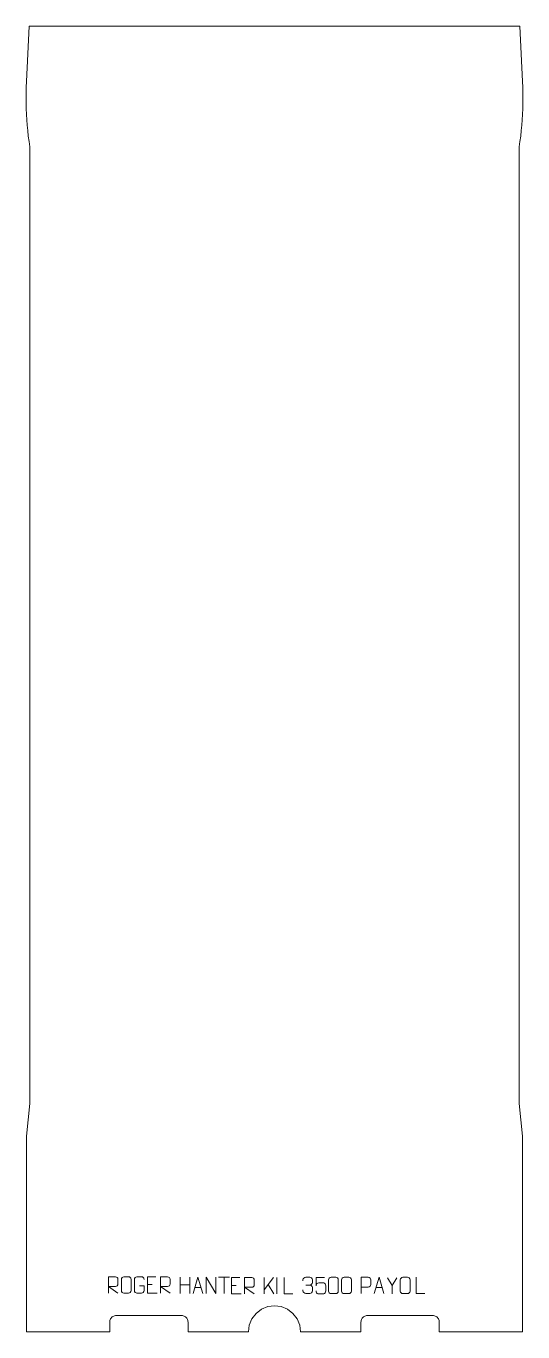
# Model space of a CAD drawing. Header units: millimetres. Extents: x -381 to 381, y -1357 to 642.
import ezdxf

# ---------------------------------------------------------------- set-up
doc = ezdxf.new("R2010")
doc.units = ezdxf.units.MM
doc.header["$MEASUREMENT"] = 0
doc.layers.add('layer 1', color=7, linetype='Continuous')

msp = doc.modelspace()

# ---------------------------------------------------------------- linework, layer by layer
at = {"layer": 'layer 1', "color": 242, "lineweight": 9}
msp.add_open_spline([(380, -1057.5005), (380, -1057.5005), (380, -1357.4996), (380, -1357.4996), (380, -1357.4996), (380, -1357.4996), (252.5002, -1357.4996), (252.5002, -1357.4996), (252.5002, -1357.4996), (252.5002, -1357.4996), (252.5002, -1342.5001), (252.5002, -1342.5001), (252.5002, -1342.5001), (252.5002, -1342.5001), (252.4149, -1341.1949), (252.4149, -1341.1949), (252.4149, -1341.1949), (252.4149, -1341.1949), (252.1598, -1339.912), (252.1598, -1339.912), (252.1598, -1339.912), (252.1598, -1339.912), (251.739, -1338.6731), (251.739, -1338.6731), (251.739, -1338.6731), (251.739, -1338.6731), (251.1602, -1337.4997), (251.1602, -1337.4997), (251.1602, -1337.4997), (251.1602, -1337.4997), (250.4337, -1336.4126), (250.4337, -1336.4126), (250.4337, -1336.4126), (250.4337, -1336.4126), (249.5709, -1335.4287), (249.5709, -1335.4287), (249.5709, -1335.4287), (249.5709, -1335.4287), (248.5879, -1334.5666), (248.5879, -1334.5666), (248.5879, -1334.5666), (248.5879, -1334.5666), (247.5006, -1333.8401), (247.5006, -1333.8401), (247.5006, -1333.8401), (247.5006, -1333.8401), (246.3274, -1333.2613), (246.3274, -1333.2613), (246.3274, -1333.2613), (246.3274, -1333.2613), (245.0883, -1332.8405), (245.0883, -1332.8405), (245.0883, -1332.8405), (245.0883, -1332.8405), (243.8054, -1332.5856), (243.8054, -1332.5856), (243.8054, -1332.5856), (243.8054, -1332.5856), (242.5001, -1332.5003), (242.5001, -1332.5003), (242.5001, -1332.5003), (242.5001, -1332.5003), (142.5003, -1332.5003), (142.5003, -1332.5003), (142.5003, -1332.5003), (142.5003, -1332.5003), (141.195, -1332.5856), (141.195, -1332.5856), (141.195, -1332.5856), (141.195, -1332.5856), (139.9121, -1332.8405), (139.9121, -1332.8405), (139.9121, -1332.8405), (139.9121, -1332.8405), (138.6739, -1333.2613), (138.6739, -1333.2613), (138.6739, -1333.2613), (138.6739, -1333.2613), (137.4998, -1333.8401), (137.4998, -1333.8401), (137.4998, -1333.8401), (137.4998, -1333.8401), (136.4127, -1334.5666), (136.4127, -1334.5666), (136.4127, -1334.5666), (136.4127, -1334.5666), (135.4297, -1335.4287), (135.4297, -1335.4287), (135.4297, -1335.4287), (135.4297, -1335.4287), (134.5667, -1336.4126), (134.5667, -1336.4126), (134.5667, -1336.4126), (134.5667, -1336.4126), (133.8402, -1337.4997), (133.8402, -1337.4997), (133.8402, -1337.4997), (133.8402, -1337.4997), (133.2614, -1338.6731), (133.2614, -1338.6731), (133.2614, -1338.6731), (133.2614, -1338.6731), (132.8413, -1339.912), (132.8413, -1339.912), (132.8413, -1339.912), (132.8413, -1339.912), (132.5855, -1341.1949), (132.5855, -1341.1949), (132.5855, -1341.1949), (132.5855, -1341.1949), (132.5002, -1342.5001), (132.5002, -1342.5001), (132.5002, -1342.5001), (132.5002, -1342.5001), (132.5002, -1357.4996), (132.5002, -1357.4996), (132.5002, -1357.4996), (132.5002, -1357.4996), (40.0004, -1357.4996), (40.0004, -1357.4996), (40.0004, -1357.4996), (40.0004, -1357.4996), (38.6376, -1347.1475), (38.6376, -1347.1475), (38.6376, -1347.1475), (38.6376, -1347.1475), (34.6416, -1337.4997), (34.6416, -1337.4997), (34.6416, -1337.4997), (34.6416, -1337.4997), (28.2848, -1329.2156), (28.2848, -1329.2156), (28.2848, -1329.2156), (28.2848, -1329.2156), (20.0007, -1322.8588), (20.0007, -1322.8588), (20.0007, -1322.8588), (20.0007, -1322.8588), (10.3529, -1318.8628), (10.3529, -1318.8628), (10.3529, -1318.8628), (10.3529, -1318.8628), (0.0001, -1317.5), (0.0001, -1317.5), (0.0001, -1317.5), (0.0001, -1317.5), (-10.352, -1318.8628), (-10.352, -1318.8628), (-10.352, -1318.8628), (-10.352, -1318.8628), (-19.9998, -1322.8588), (-19.9998, -1322.8588), (-19.9998, -1322.8588), (-19.9998, -1322.8588), (-28.2841, -1329.2156), (-28.2841, -1329.2156), (-28.2841, -1329.2156), (-28.2841, -1329.2156), (-34.6409, -1337.4997), (-34.6409, -1337.4997), (-34.6409, -1337.4997), (-34.6409, -1337.4997), (-38.6369, -1347.1475), (-38.6369, -1347.1475), (-38.6369, -1347.1475), (-38.6369, -1347.1475), (-39.9998, -1357.4996), (-39.9998, -1357.4996), (-39.9998, -1357.4996), (-39.9998, -1357.4996), (-132.4996, -1357.4996), (-132.4996, -1357.4996), (-132.4996, -1357.4996), (-132.4996, -1357.4996), (-132.4996, -1342.5001), (-132.4996, -1342.5001), (-132.4996, -1342.5001), (-132.4996, -1342.5001), (-132.5848, -1341.1949), (-132.5848, -1341.1949), (-132.5848, -1341.1949), (-132.5848, -1341.1949), (-132.8406, -1339.912), (-132.8406, -1339.912), (-132.8406, -1339.912), (-132.8406, -1339.912), (-133.2607, -1338.6731), (-133.2607, -1338.6731), (-133.2607, -1338.6731), (-133.2607, -1338.6731), (-133.8395, -1337.4997), (-133.8395, -1337.4997), (-133.8395, -1337.4997), (-133.8395, -1337.4997), (-134.5658, -1336.4126), (-134.5658, -1336.4126), (-134.5658, -1336.4126), (-134.5658, -1336.4126), (-135.4288, -1335.4287), (-135.4288, -1335.4287), (-135.4288, -1335.4287), (-135.4288, -1335.4287), (-136.4118, -1334.5666), (-136.4118, -1334.5666), (-136.4118, -1334.5666), (-136.4118, -1334.5666), (-137.4998, -1333.8401), (-137.4998, -1333.8401), (-137.4998, -1333.8401), (-137.4998, -1333.8401), (-138.6733, -1333.2613), (-138.6733, -1333.2613), (-138.6733, -1333.2613), (-138.6733, -1333.2613), (-139.9112, -1332.8405), (-139.9112, -1332.8405), (-139.9112, -1332.8405), (-139.9112, -1332.8405), (-141.1943, -1332.5856), (-141.1943, -1332.5856), (-141.1943, -1332.5856), (-141.1943, -1332.5856), (-142.4994, -1332.5003), (-142.4994, -1332.5003), (-142.4994, -1332.5003), (-142.4994, -1332.5003), (-242.4995, -1332.5003), (-242.4995, -1332.5003), (-242.4995, -1332.5003), (-242.4995, -1332.5003), (-243.8054, -1332.5856), (-243.8054, -1332.5856), (-243.8054, -1332.5856), (-243.8054, -1332.5856), (-245.0877, -1332.8405), (-245.0877, -1332.8405), (-245.0877, -1332.8405), (-245.0877, -1332.8405), (-246.3265, -1333.2613), (-246.3265, -1333.2613), (-246.3265, -1333.2613), (-246.3265, -1333.2613), (-247.4997, -1333.8401), (-247.4997, -1333.8401), (-247.4997, -1333.8401), (-247.4997, -1333.8401), (-248.587, -1334.5666), (-248.587, -1334.5666), (-248.587, -1334.5666), (-248.587, -1334.5666), (-249.5709, -1335.4287), (-249.5709, -1335.4287), (-249.5709, -1335.4287), (-249.5709, -1335.4287), (-250.4331, -1336.4126), (-250.4331, -1336.4126), (-250.4331, -1336.4126), (-250.4331, -1336.4126), (-251.1593, -1337.4997), (-251.1593, -1337.4997), (-251.1593, -1337.4997), (-251.1593, -1337.4997), (-251.7381, -1338.6731), (-251.7381, -1338.6731), (-251.7381, -1338.6731), (-251.7381, -1338.6731), (-252.1591, -1339.912), (-252.1591, -1339.912), (-252.1591, -1339.912), (-252.1591, -1339.912), (-252.4141, -1341.1949), (-252.4141, -1341.1949), (-252.4141, -1341.1949), (-252.4141, -1341.1949), (-252.4993, -1342.5001), (-252.4993, -1342.5001), (-252.4993, -1342.5001), (-252.4993, -1342.5001), (-252.4993, -1357.4996), (-252.4993, -1357.4996), (-252.4993, -1357.4996), (-252.4993, -1357.4996), (-379.9994, -1357.4996), (-379.9994, -1357.4996), (-379.9994, -1357.4996), (-379.9994, -1357.4996), (-379.9994, -1057.5005), (-379.9994, -1057.5005), (-379.9994, -1057.5005), (-379.9994, -1057.5005), (-374.9998, -1007.5001), (-374.9998, -1007.5001), (-374.9998, -1007.5001), (-374.9998, -1007.5001), (-374.9998, 457.4997), (-374.9998, 457.4997), (-374.9998, 457.4997), (-374.9998, 457.4997), (-376.1771, 465.7735), (-376.1771, 465.7735), (-376.1771, 465.7735), (-376.1771, 465.7735), (-377.216, 474.0666), (-377.216, 474.0666), (-377.216, 474.0666), (-377.216, 474.0666), (-378.1178, 482.375), (-378.1178, 482.375), (-378.1178, 482.375), (-378.1178, 482.375), (-378.8812, 490.6972), (-378.8812, 490.6972), (-378.8812, 490.6972), (-378.8812, 490.6972), (-379.5066, 499.0318), (-379.5066, 499.0318), (-379.5066, 499.0318), (-379.5066, 499.0318), (-379.9929, 507.3746), (-379.9929, 507.3746), (-379.9929, 507.3746), (-379.9929, 507.3746), (-379.9994, 507.4992), (-379.9994, 507.4992), (-379.9994, 507.4992), (-379.9994, 507.4992), (-380.3412, 515.7251), (-380.3412, 515.7251), (-380.3412, 515.7251), (-380.3412, 515.7251), (-380.5504, 524.0804), (-380.5504, 524.0804), (-380.5504, 524.0804), (-380.5504, 524.0804), (-380.6216, 532.4372), (-380.6216, 532.4372), (-380.6216, 532.4372), (-380.6216, 532.4372), (-380.5529, 540.7947), (-380.5529, 540.7947), (-380.5529, 540.7947), (-380.5529, 540.7947), (-380.3452, 549.1493), (-380.3452, 549.1493), (-380.3452, 549.1493), (-380.3452, 549.1493), (-379.9994, 557.4996), (-379.9994, 557.4996), (-379.9994, 557.4996), (-379.9994, 557.4996), (-375.7498, 642.4993), (-375.7498, 642.4993), (-375.7498, 642.4993), (-375.7498, 642.4993), (375.7498, 642.4993), (375.7498, 642.4993), (375.7498, 642.4993), (375.7498, 642.4993), (380, 557.4996), (380, 557.4996), (380, 557.4996), (380, 557.4996), (380.3458, 549.1493), (380.3458, 549.1493), (380.3458, 549.1493), (380.3458, 549.1493), (380.5535, 540.7947), (380.5535, 540.7947), (380.5535, 540.7947), (380.5535, 540.7947), (380.6216, 532.4372), (380.6216, 532.4372), (380.6216, 532.4372), (380.6216, 532.4372), (380.5513, 524.0804), (380.5513, 524.0804), (380.5513, 524.0804), (380.5513, 524.0804), (380.342, 515.7251), (380.342, 515.7251), (380.342, 515.7251), (380.342, 515.7251), (380, 507.4992), (380, 507.4992), (380, 507.4992), (380, 507.4992), (379.9938, 507.3746), (379.9938, 507.3746), (379.9938, 507.3746), (379.9938, 507.3746), (379.5074, 499.0318), (379.5074, 499.0318), (379.5074, 499.0318), (379.5074, 499.0318), (378.8821, 490.6972), (378.8821, 490.6972), (378.8821, 490.6972), (378.8821, 490.6972), (378.1186, 482.375), (378.1186, 482.375), (378.1186, 482.375), (378.1186, 482.375), (377.2169, 474.0666), (377.2169, 474.0666), (377.2169, 474.0666), (377.2169, 474.0666), (376.177, 465.7735), (376.177, 465.7735), (376.177, 465.7735), (376.177, 465.7735), (375.0004, 457.4997), (375.0004, 457.4997), (375.0004, 457.4997), (375.0004, 457.4997), (375.0004, -1007.5001), (375.0004, -1007.5001), (375.0004, -1007.5001), (375.0004, -1007.5001), (380, -1057.5005), (380, -1057.5005)], degree=3, knots=[0, 0, 0, 0, 0.009433962, 0.009433962, 0.009433962, 0.009433962, 0.018867925, 0.018867925, 0.018867925, 0.018867925, 0.028301887, 0.028301887, 0.028301887, 0.028301887, 0.037735849, 0.037735849, 0.037735849, 0.037735849, 0.047169811, 0.047169811, 0.047169811, 0.047169811, 0.056603774, 0.056603774, 0.056603774, 0.056603774, 0.066037736, 0.066037736, 0.066037736, 0.066037736, 0.075471698, 0.075471698, 0.075471698, 0.075471698, 0.08490566, 0.08490566, 0.08490566, 0.08490566, 0.094339623, 0.094339623, 0.094339623, 0.094339623, 0.103773585, 0.103773585, 0.103773585, 0.103773585, 0.113207547, 0.113207547, 0.113207547, 0.113207547, 0.122641509, 0.122641509, 0.122641509, 0.122641509, 0.132075472, 0.132075472, 0.132075472, 0.132075472, 0.141509434, 0.141509434, 0.141509434, 0.141509434, 0.150943396, 0.150943396, 0.150943396, 0.150943396, 0.160377358, 0.160377358, 0.160377358, 0.160377358, 0.169811321, 0.169811321, 0.169811321, 0.169811321, 0.179245283, 0.179245283, 0.179245283, 0.179245283, 0.188679245, 0.188679245, 0.188679245, 0.188679245, 0.198113208, 0.198113208, 0.198113208, 0.198113208, 0.20754717, 0.20754717, 0.20754717, 0.20754717, 0.216981132, 0.216981132, 0.216981132, 0.216981132, 0.226415094, 0.226415094, 0.226415094, 0.226415094, 0.235849057, 0.235849057, 0.235849057, 0.235849057, 0.245283019, 0.245283019, 0.245283019, 0.245283019, 0.254716981, 0.254716981, 0.254716981, 0.254716981, 0.264150943, 0.264150943, 0.264150943, 0.264150943, 0.273584906, 0.273584906, 0.273584906, 0.273584906, 0.283018868, 0.283018868, 0.283018868, 0.283018868, 0.29245283, 0.29245283, 0.29245283, 0.29245283, 0.301886792, 0.301886792, 0.301886792, 0.301886792, 0.311320755, 0.311320755, 0.311320755, 0.311320755, 0.320754717, 0.320754717, 0.320754717, 0.320754717, 0.330188679, 0.330188679, 0.330188679, 0.330188679, 0.339622642, 0.339622642, 0.339622642, 0.339622642, 0.349056604, 0.349056604, 0.349056604, 0.349056604, 0.358490566, 0.358490566, 0.358490566, 0.358490566, 0.367924528, 0.367924528, 0.367924528, 0.367924528, 0.377358491, 0.377358491, 0.377358491, 0.377358491, 0.386792453, 0.386792453, 0.386792453, 0.386792453, 0.396226415, 0.396226415, 0.396226415, 0.396226415, 0.405660377, 0.405660377, 0.405660377, 0.405660377, 0.41509434, 0.41509434, 0.41509434, 0.41509434, 0.424528302, 0.424528302, 0.424528302, 0.424528302, 0.433962264, 0.433962264, 0.433962264, 0.433962264, 0.443396226, 0.443396226, 0.443396226, 0.443396226, 0.452830189, 0.452830189, 0.452830189, 0.452830189, 0.462264151, 0.462264151, 0.462264151, 0.462264151, 0.471698113, 0.471698113, 0.471698113, 0.471698113, 0.481132075, 0.481132075, 0.481132075, 0.481132075, 0.490566038, 0.490566038, 0.490566038, 0.490566038, 0.5, 0.5, 0.5, 0.5, 0.509433962, 0.509433962, 0.509433962, 0.509433962, 0.518867925, 0.518867925, 0.518867925, 0.518867925, 0.528301887, 0.528301887, 0.528301887, 0.528301887, 0.537735849, 0.537735849, 0.537735849, 0.537735849, 0.547169811, 0.547169811, 0.547169811, 0.547169811, 0.556603774, 0.556603774, 0.556603774, 0.556603774, 0.566037736, 0.566037736, 0.566037736, 0.566037736, 0.575471698, 0.575471698, 0.575471698, 0.575471698, 0.58490566, 0.58490566, 0.58490566, 0.58490566, 0.594339623, 0.594339623, 0.594339623, 0.594339623, 0.603773585, 0.603773585, 0.603773585, 0.603773585, 0.613207547, 0.613207547, 0.613207547, 0.613207547, 0.622641509, 0.622641509, 0.622641509, 0.622641509, 0.632075472, 0.632075472, 0.632075472, 0.632075472, 0.641509434, 0.641509434, 0.641509434, 0.641509434, 0.650943396, 0.650943396, 0.650943396, 0.650943396, 0.660377358, 0.660377358, 0.660377358, 0.660377358, 0.669811321, 0.669811321, 0.669811321, 0.669811321, 0.679245283, 0.679245283, 0.679245283, 0.679245283, 0.688679245, 0.688679245, 0.688679245, 0.688679245, 0.698113208, 0.698113208, 0.698113208, 0.698113208, 0.70754717, 0.70754717, 0.70754717, 0.70754717, 0.716981132, 0.716981132, 0.716981132, 0.716981132, 0.726415094, 0.726415094, 0.726415094, 0.726415094, 0.735849057, 0.735849057, 0.735849057, 0.735849057, 0.745283019, 0.745283019, 0.745283019, 0.745283019, 0.754716981, 0.754716981, 0.754716981, 0.754716981, 0.764150943, 0.764150943, 0.764150943, 0.764150943, 0.773584906, 0.773584906, 0.773584906, 0.773584906, 0.783018868, 0.783018868, 0.783018868, 0.783018868, 0.79245283, 0.79245283, 0.79245283, 0.79245283, 0.801886792, 0.801886792, 0.801886792, 0.801886792, 0.811320755, 0.811320755, 0.811320755, 0.811320755, 0.820754717, 0.820754717, 0.820754717, 0.820754717, 0.830188679, 0.830188679, 0.830188679, 0.830188679, 0.839622642, 0.839622642, 0.839622642, 0.839622642, 0.849056604, 0.849056604, 0.849056604, 0.849056604, 0.858490566, 0.858490566, 0.858490566, 0.858490566, 0.867924528, 0.867924528, 0.867924528, 0.867924528, 0.877358491, 0.877358491, 0.877358491, 0.877358491, 0.886792453, 0.886792453, 0.886792453, 0.886792453, 0.896226415, 0.896226415, 0.896226415, 0.896226415, 0.905660377, 0.905660377, 0.905660377, 0.905660377, 0.91509434, 0.91509434, 0.91509434, 0.91509434, 0.924528302, 0.924528302, 0.924528302, 0.924528302, 0.933962264, 0.933962264, 0.933962264, 0.933962264, 0.943396226, 0.943396226, 0.943396226, 0.943396226, 0.952830189, 0.952830189, 0.952830189, 0.952830189, 0.962264151, 0.962264151, 0.962264151, 0.962264151, 0.971698113, 0.971698113, 0.971698113, 0.971698113, 0.981132075, 0.981132075, 0.981132075, 0.981132075, 1, 1, 1, 1], dxfattribs=at)
at = {"layer": 'layer 1', "color": 250, "lineweight": 9}
for points, knots in [([(-254.5791, -1298.1352), (-254.5791, -1298.1352), (-254.5791, -1273.1817), (-254.5791, -1273.1817), (-254.5791, -1273.1817), (-250.9843, -1273.1817), (-247.3888, -1273.1817), (-243.7936, -1273.1817), (-243.7936, -1273.1817), (-241.4683, -1273.2194), (-239.911, -1274.7094), (-239.9151, -1277.0758), (-239.9151, -1277.0758), (-239.9155, -1279.1113), (-239.9155, -1282.1707), (-239.9151, -1284.2067), (-239.9151, -1284.2067), (-239.9216, -1286.0822), (-241.7339, -1288.024), (-243.7434, -1288.0431), (-243.7434, -1288.0431), (-243.7434, -1288.0431), (-254.5791, -1288.0431), (-254.5791, -1288.0431), (-254.5791, -1288.0431), (-254.5791, -1288.0431), (-239.9244, -1298.1352), (-239.9244, -1298.1352)], [0, 0, 0, 0, 0.125, 0.125, 0.125, 0.125, 0.25, 0.25, 0.25, 0.25, 0.375, 0.375, 0.375, 0.375, 0.5, 0.5, 0.5, 0.5, 0.625, 0.625, 0.625, 0.625, 0.75, 0.75, 0.75, 0.75, 1, 1, 1, 1]), ([(-230.7667, -1273.182), (-228.441, -1273.182), (-226.1149, -1273.182), (-223.7888, -1273.182), (-223.7888, -1273.182), (-221.8422, -1273.1464), (-219.8508, -1274.638), (-219.8241, -1277.0756), (-219.8241, -1277.0756), (-219.8245, -1282.8225), (-219.8245, -1288.5698), (-219.8241, -1294.3175), (-219.8241, -1294.3175), (-219.9639, -1296.6409), (-221.6411, -1298.1205), (-223.7888, -1298.1313), (-223.7888, -1298.1313), (-226.1207, -1298.1309), (-228.4526, -1298.1309), (-230.7841, -1298.1313), (-230.7841, -1298.1313), (-232.7091, -1298.2367), (-234.6812, -1296.3522), (-234.67, -1294.3349), (-234.67, -1294.3349), (-234.6697, -1288.5648), (-234.6697, -1282.7951), (-234.67, -1277.0258), (-234.67, -1277.0258), (-234.6658, -1274.8877), (-232.9191, -1273.1685), (-230.7667, -1273.182)], [0, 0, 0, 0, 0.111111111, 0.111111111, 0.111111111, 0.111111111, 0.222222222, 0.222222222, 0.222222222, 0.222222222, 0.333333333, 0.333333333, 0.333333333, 0.333333333, 0.444444444, 0.444444444, 0.444444444, 0.444444444, 0.555555556, 0.555555556, 0.555555556, 0.555555556, 0.666666667, 0.666666667, 0.666666667, 0.666666667, 0.777777778, 0.777777778, 0.777777778, 0.777777778, 1, 1, 1, 1]), ([(-206.9922, -1287.1495), (-206.9922, -1287.1495), (-199.8241, -1287.1495), (-199.8241, -1287.1495), (-199.8241, -1287.1495), (-199.8241, -1287.1495), (-199.8241, -1294.3176), (-199.8241, -1294.3176), (-199.8241, -1294.3176), (-199.9638, -1296.641), (-201.641, -1298.1206), (-203.7888, -1298.1314), (-203.7888, -1298.1314), (-206.1206, -1298.131), (-208.4526, -1298.131), (-210.7841, -1298.1314), (-210.7841, -1298.1314), (-212.709, -1298.2368), (-214.6812, -1296.3523), (-214.67, -1294.335), (-214.67, -1294.335), (-214.6696, -1288.5649), (-214.6696, -1282.7952), (-214.67, -1277.0259), (-214.67, -1277.0259), (-214.6658, -1274.8878), (-212.919, -1273.1686), (-210.7667, -1273.182), (-210.7667, -1273.182), (-208.441, -1273.182), (-206.1149, -1273.182), (-203.7888, -1273.182), (-203.7888, -1273.182), (-201.8421, -1273.1466), (-199.8507, -1274.6381), (-199.8241, -1277.0758)], [0, 0, 0, 0, 0.1, 0.1, 0.1, 0.1, 0.2, 0.2, 0.2, 0.2, 0.3, 0.3, 0.3, 0.3, 0.4, 0.4, 0.4, 0.4, 0.5, 0.5, 0.5, 0.5, 0.6, 0.6, 0.6, 0.6, 0.7, 0.7, 0.7, 0.7, 0.8, 0.8, 0.8, 0.8, 1, 1, 1, 1]), ([(-181.8061, -1273.1817), (-181.8061, -1273.1817), (-194.68, -1273.1817), (-194.68, -1273.1817), (-194.68, -1273.1817), (-194.68, -1273.1817), (-194.68, -1298.1353), (-194.68, -1298.1353), (-194.68, -1298.1353), (-194.68, -1298.1353), (-179.8142, -1298.1353), (-179.8142, -1298.1353)], [0, 0, 0, 0, 0.25, 0.25, 0.25, 0.25, 0.5, 0.5, 0.5, 0.5, 1, 1, 1, 1]), ([(-174.5791, -1298.1352), (-174.5791, -1298.1352), (-174.5791, -1273.1817), (-174.5791, -1273.1817), (-174.5791, -1273.1817), (-170.9843, -1273.1817), (-167.3888, -1273.1817), (-163.7936, -1273.1817), (-163.7936, -1273.1817), (-161.4683, -1273.2194), (-159.911, -1274.7094), (-159.9151, -1277.0758), (-159.9151, -1277.0758), (-159.9155, -1279.1113), (-159.9155, -1282.1707), (-159.9151, -1284.2067), (-159.9151, -1284.2067), (-159.9216, -1286.0822), (-161.7339, -1288.024), (-163.7434, -1288.0431), (-163.7434, -1288.0431), (-163.7434, -1288.0431), (-174.5791, -1288.0431), (-174.5791, -1288.0431), (-174.5791, -1288.0431), (-174.5791, -1288.0431), (-159.9244, -1298.1352), (-159.9244, -1298.1352)], [0, 0, 0, 0, 0.125, 0.125, 0.125, 0.125, 0.25, 0.25, 0.25, 0.25, 0.375, 0.375, 0.375, 0.375, 0.5, 0.5, 0.5, 0.5, 0.625, 0.625, 0.625, 0.625, 0.75, 0.75, 0.75, 0.75, 1, 1, 1, 1]), ([(-124.7175, -1298.7299), (-124.7175, -1298.7299), (-117.3465, -1273.7764), (-117.3465, -1273.7764), (-117.3465, -1273.7764), (-117.3465, -1273.7764), (-109.7766, -1298.7299), (-109.7766, -1298.7299)], [0, 0, 0, 0, 0.333333333, 0.333333333, 0.333333333, 0.333333333, 1, 1, 1, 1]), ([(-104.5744, -1298.7299), (-104.5744, -1298.7299), (-104.5744, -1273.7764), (-104.5744, -1273.7764), (-104.5744, -1273.7764), (-104.5744, -1273.7764), (-89.9196, -1298.7299), (-89.9196, -1298.7299), (-89.9196, -1298.7299), (-89.9196, -1298.7299), (-89.9196, -1273.7764), (-89.9196, -1273.7764)], [0, 0, 0, 0, 0.25, 0.25, 0.25, 0.25, 0.5, 0.5, 0.5, 0.5, 1, 1, 1, 1]), ([(-52.9572, -1274.3735), (-52.9572, -1274.3735), (-65.8311, -1274.3735), (-65.8311, -1274.3735), (-65.8311, -1274.3735), (-65.8311, -1274.3735), (-65.8311, -1299.3271), (-65.8311, -1299.3271), (-65.8311, -1299.3271), (-65.8311, -1299.3271), (-50.9653, -1299.3271), (-50.9653, -1299.3271)], [0, 0, 0, 0, 0.25, 0.25, 0.25, 0.25, 0.5, 0.5, 0.5, 0.5, 1, 1, 1, 1]), ([(-45.7302, -1299.327), (-45.7302, -1299.327), (-45.7302, -1274.3735), (-45.7302, -1274.3735), (-45.7302, -1274.3735), (-42.1354, -1274.3735), (-38.5399, -1274.3735), (-34.9447, -1274.3735), (-34.9447, -1274.3735), (-32.6194, -1274.4112), (-31.0621, -1275.9012), (-31.0662, -1278.2676), (-31.0662, -1278.2676), (-31.0666, -1280.3031), (-31.0666, -1283.3625), (-31.0662, -1285.3985), (-31.0662, -1285.3985), (-31.0727, -1287.274), (-32.885, -1289.2158), (-34.8945, -1289.2349), (-34.8945, -1289.2349), (-34.8945, -1289.2349), (-45.7302, -1289.2349), (-45.7302, -1289.2349), (-45.7302, -1289.2349), (-45.7302, -1289.2349), (-31.0755, -1299.327), (-31.0755, -1299.327)], [0, 0, 0, 0, 0.125, 0.125, 0.125, 0.125, 0.25, 0.25, 0.25, 0.25, 0.375, 0.375, 0.375, 0.375, 0.5, 0.5, 0.5, 0.5, 0.625, 0.625, 0.625, 0.625, 0.75, 0.75, 0.75, 0.75, 1, 1, 1, 1]), ([(27.9565, -1299.3412), (27.9565, -1299.3412), (15.0074, -1299.3412), (15.0074, -1299.3412), (15.0074, -1299.3412), (15.0074, -1299.3412), (15.0074, -1274.3876), (15.0074, -1274.3876)], [0, 0, 0, 0, 0.333333333, 0.333333333, 0.333333333, 0.333333333, 1, 1, 1, 1]), ([(43.2588, -1279.4735), (43.2588, -1279.4735), (43.2588, -1277.6163), (43.2588, -1277.6163), (43.2588, -1277.6163), (43.2445, -1275.8744), (45.909, -1273.7563), (47.9681, -1273.779), (47.9681, -1273.779), (50.0322, -1273.779), (52.0962, -1273.779), (54.1599, -1273.779), (54.1599, -1273.779), (56.3544, -1273.7702), (57.9527, -1275.617), (57.9971, -1277.5291), (57.9971, -1277.5291), (57.9967, -1278.9642), (57.9967, -1280.3993), (57.9971, -1281.8348), (57.9971, -1281.8348), (57.9485, -1283.4883), (56.3459, -1285.7183), (54.1476, -1285.7083), (54.1476, -1285.7083), (56.3513, -1285.7195), (57.9593, -1287.5227), (58.0133, -1289.5822), (58.0133, -1289.5822), (58.0129, -1291.3669), (58.0129, -1293.1516), (58.0133, -1294.9367), (58.0133, -1294.9367), (58.0234, -1296.9981), (55.9685, -1298.7612), (54.1476, -1298.7531), (54.1476, -1298.7531), (52.0823, -1298.7528), (50.0171, -1298.7528), (47.9515, -1298.7531), (47.9515, -1298.7531), (45.7829, -1298.7416), (43.2519, -1296.3414), (43.2333, -1294.8796), (43.2333, -1294.8796), (43.2333, -1294.8796), (43.2333, -1292.971), (43.2333, -1292.971)], [0, 0, 0, 0, 0.076923077, 0.076923077, 0.076923077, 0.076923077, 0.153846154, 0.153846154, 0.153846154, 0.153846154, 0.230769231, 0.230769231, 0.230769231, 0.230769231, 0.307692308, 0.307692308, 0.307692308, 0.307692308, 0.384615385, 0.384615385, 0.384615385, 0.384615385, 0.461538462, 0.461538462, 0.461538462, 0.461538462, 0.538461538, 0.538461538, 0.538461538, 0.538461538, 0.615384615, 0.615384615, 0.615384615, 0.615384615, 0.692307692, 0.692307692, 0.692307692, 0.692307692, 0.769230769, 0.769230769, 0.769230769, 0.769230769, 0.846153846, 0.846153846, 0.846153846, 0.846153846, 1, 1, 1, 1]), ([(76.4608, -1274.2639), (76.4608, -1274.2639), (63.6091, -1274.2639), (63.6091, -1274.2639), (63.6091, -1274.2639), (63.6094, -1278.4945), (63.6094, -1282.7254), (63.6091, -1286.9566), (63.6091, -1286.9566), (63.6088, -1283.6465), (65.2398, -1282.5747), (68.0518, -1282.5142), (68.0518, -1282.5142), (70.4914, -1282.5139), (72.9309, -1282.5139), (75.3701, -1282.5142), (75.3701, -1282.5142), (77.0199, -1282.5074), (78.4948, -1284.8879), (78.5233, -1286.9566), (78.5233, -1286.9566), (78.523, -1289.5439), (78.523, -1292.1315), (78.5233, -1294.7192), (78.5233, -1294.7192), (78.5695, -1296.6786), (77.0701, -1299.1149), (75.4442, -1299.1734), (75.4442, -1299.1734), (73.4877, -1299.1731), (68.5927, -1299.1731), (66.6357, -1299.1734), (66.6357, -1299.1734), (64.7902, -1299.1822), (63.6831, -1297.2174), (63.6623, -1294.6663)], [0, 0, 0, 0, 0.1, 0.1, 0.1, 0.1, 0.2, 0.2, 0.2, 0.2, 0.3, 0.3, 0.3, 0.3, 0.4, 0.4, 0.4, 0.4, 0.5, 0.5, 0.5, 0.5, 0.6, 0.6, 0.6, 0.6, 0.7, 0.7, 0.7, 0.7, 0.8, 0.8, 0.8, 0.8, 1, 1, 1, 1]), ([(86.6602, -1273.9029), (89.0263, -1273.9029), (91.3928, -1273.9029), (93.7593, -1273.9029), (93.7593, -1273.9029), (95.7398, -1273.8673), (97.7658, -1275.3616), (97.7929, -1277.8037), (97.7929, -1277.8037), (97.7925, -1283.5611), (97.7925, -1289.3189), (97.7929, -1295.0771), (97.7929, -1295.0771), (97.6508, -1297.4047), (95.9444, -1298.887), (93.7593, -1298.8978), (93.7593, -1298.8978), (91.3869, -1298.8974), (89.0145, -1298.8974), (86.6425, -1298.8978), (86.6425, -1298.8978), (84.684, -1299.0034), (82.6776, -1297.1155), (82.689, -1295.0945), (82.689, -1295.0945), (82.6894, -1289.3139), (82.6894, -1283.5336), (82.689, -1277.7538), (82.689, -1277.7538), (82.6933, -1275.6118), (84.4704, -1273.8893), (86.6602, -1273.9029)], [0, 0, 0, 0, 0.111111111, 0.111111111, 0.111111111, 0.111111111, 0.222222222, 0.222222222, 0.222222222, 0.222222222, 0.333333333, 0.333333333, 0.333333333, 0.333333333, 0.444444444, 0.444444444, 0.444444444, 0.444444444, 0.555555556, 0.555555556, 0.555555556, 0.555555556, 0.666666667, 0.666666667, 0.666666667, 0.666666667, 0.777777778, 0.777777778, 0.777777778, 0.777777778, 1, 1, 1, 1]), ([(106.6602, -1273.9029), (109.0263, -1273.9029), (111.3928, -1273.9029), (113.7593, -1273.9029), (113.7593, -1273.9029), (115.7398, -1273.8673), (117.7658, -1275.3616), (117.7929, -1277.8037), (117.7929, -1277.8037), (117.7925, -1283.5611), (117.7925, -1289.3189), (117.7929, -1295.0771), (117.7929, -1295.0771), (117.6508, -1297.4047), (115.9444, -1298.887), (113.7593, -1298.8978), (113.7593, -1298.8978), (111.3869, -1298.8974), (109.0145, -1298.8974), (106.6425, -1298.8978), (106.6425, -1298.8978), (104.684, -1299.0034), (102.6776, -1297.1155), (102.689, -1295.0945), (102.689, -1295.0945), (102.6894, -1289.3139), (102.6894, -1283.5336), (102.689, -1277.7538), (102.689, -1277.7538), (102.6933, -1275.6118), (104.4704, -1273.8893), (106.6602, -1273.9029)], [0, 0, 0, 0, 0.111111111, 0.111111111, 0.111111111, 0.111111111, 0.222222222, 0.222222222, 0.222222222, 0.222222222, 0.333333333, 0.333333333, 0.333333333, 0.333333333, 0.444444444, 0.444444444, 0.444444444, 0.444444444, 0.555555556, 0.555555556, 0.555555556, 0.555555556, 0.666666667, 0.666666667, 0.666666667, 0.666666667, 0.777777778, 0.777777778, 0.777777778, 0.777777778, 1, 1, 1, 1]), ([(132.9088, -1298.879), (132.9088, -1298.879), (132.9088, -1273.9254), (132.9088, -1273.9254), (132.9088, -1273.9254), (136.5038, -1273.9254), (140.0991, -1273.9254), (143.6945, -1273.9254), (143.6945, -1273.9254), (146.0197, -1273.9633), (147.5771, -1275.4534), (147.5729, -1277.8195), (147.5729, -1277.8195), (147.5725, -1279.8552), (147.5725, -1282.9145), (147.5729, -1284.9505), (147.5729, -1284.9505), (147.5664, -1286.8259), (145.7542, -1288.7678), (143.7446, -1288.7869), (143.7446, -1288.7869), (143.7446, -1288.7869), (132.9088, -1288.7869), (132.9088, -1288.7869)], [0, 0, 0, 0, 0.142857143, 0.142857143, 0.142857143, 0.142857143, 0.285714286, 0.285714286, 0.285714286, 0.285714286, 0.428571429, 0.428571429, 0.428571429, 0.428571429, 0.571428571, 0.571428571, 0.571428571, 0.571428571, 0.714285714, 0.714285714, 0.714285714, 0.714285714, 1, 1, 1, 1]), ([(152.7704, -1298.8789), (152.7704, -1298.8789), (160.1414, -1273.9254), (160.1414, -1273.9254), (160.1414, -1273.9254), (160.1414, -1273.9254), (167.7113, -1298.8789), (167.7113, -1298.8789)], [0, 0, 0, 0, 0.333333333, 0.333333333, 0.333333333, 0.333333333, 1, 1, 1, 1]), ([(187.5632, -1274.5035), (187.5632, -1274.5035), (180.2408, -1286.4022), (180.2408, -1286.4022), (180.2408, -1286.4022), (180.2408, -1286.4022), (180.2415, -1299.4571), (180.2415, -1299.4571)], [0, 0, 0, 0, 0.333333333, 0.333333333, 0.333333333, 0.333333333, 1, 1, 1, 1]), ([(196.6601, -1273.9029), (199.0262, -1273.9029), (201.3927, -1273.9029), (203.7592, -1273.9029), (203.7592, -1273.9029), (205.7397, -1273.8673), (207.7657, -1275.3616), (207.7928, -1277.8037), (207.7928, -1277.8037), (207.7924, -1283.5611), (207.7924, -1289.3189), (207.7928, -1295.0771), (207.7928, -1295.0771), (207.6507, -1297.4047), (205.9443, -1298.887), (203.7592, -1298.8978), (203.7592, -1298.8978), (201.3868, -1298.8974), (199.0144, -1298.8974), (196.6424, -1298.8978), (196.6424, -1298.8978), (194.6839, -1299.0034), (192.6775, -1297.1155), (192.6889, -1295.0945), (192.6889, -1295.0945), (192.6893, -1289.3139), (192.6893, -1283.5336), (192.6889, -1277.7538), (192.6889, -1277.7538), (192.6932, -1275.6118), (194.4703, -1273.8893), (196.6601, -1273.9029)], [0, 0, 0, 0, 0.111111111, 0.111111111, 0.111111111, 0.111111111, 0.222222222, 0.222222222, 0.222222222, 0.222222222, 0.333333333, 0.333333333, 0.333333333, 0.333333333, 0.444444444, 0.444444444, 0.444444444, 0.444444444, 0.555555556, 0.555555556, 0.555555556, 0.555555556, 0.666666667, 0.666666667, 0.666666667, 0.666666667, 0.777777778, 0.777777778, 0.777777778, 0.777777778, 1, 1, 1, 1]), ([(230.1899, -1298.879), (230.1899, -1298.879), (217.2408, -1298.879), (217.2408, -1298.879), (217.2408, -1298.879), (217.2408, -1298.879), (217.2408, -1273.9254), (217.2408, -1273.9254)], [0, 0, 0, 0, 0.333333333, 0.333333333, 0.333333333, 0.333333333, 1, 1, 1, 1])]:
    msp.add_open_spline(points, degree=3, knots=knots, dxfattribs=at)
for points in [[(-144.5687, -1273.7764), (-144.5687, -1273.7764), (-144.5687, -1298.5539), (-144.5687, -1298.5539)], [(-129.9254, -1273.7764), (-129.9254, -1273.7764), (-129.9254, -1298.7299), (-129.9254, -1298.7299)], [(-85.7406, -1273.7999), (-85.7406, -1273.7999), (-68.7534, -1273.7999), (-68.7534, -1273.7999)], [(-77.2468, -1298.7299), (-77.2468, -1298.7299), (-77.2468, -1273.7764), (-77.2468, -1273.7764)], [(-15.749, -1274.3735), (-15.749, -1274.3735), (-15.749, -1299.3271), (-15.749, -1299.3271)], [(-1.3728, -1274.3735), (-1.3728, -1274.3735), (-15.749, -1293.0132), (-15.749, -1293.0132)], [(3.482, -1274.3773), (3.482, -1274.3773), (3.482, -1299.3514), (3.482, -1299.3514)], [(180.2408, -1286.4022), (180.2408, -1286.4022), (172.9199, -1274.5035), (172.9199, -1274.5035)], [(-194.68, -1285.0614), (-194.68, -1285.0614), (-187.5119, -1285.0614), (-187.5119, -1285.0614)], [(-144.5687, -1285.6587), (-144.5687, -1285.6587), (-129.9254, -1285.6583), (-129.9254, -1285.6583)], [(-121.9949, -1289.4805), (-121.9949, -1289.4805), (-112.4992, -1289.4805), (-112.4992, -1289.4805)], [(-65.8311, -1286.2532), (-65.8311, -1286.2532), (-58.663, -1286.2532), (-58.663, -1286.2532)], [(-1.0475, -1299.2313), (-1.0475, -1299.2313), (-9.518, -1284.9177), (-9.518, -1284.9177)], [(47.9685, -1285.7187), (47.9685, -1285.7187), (54.1649, -1285.7187), (54.1649, -1285.7187)], [(155.493, -1289.6295), (155.493, -1289.6295), (164.9887, -1289.6295), (164.9887, -1289.6295)]]:
    msp.add_open_spline(points, degree=3, dxfattribs=at)

doc.saveas('drawing.dxf')
